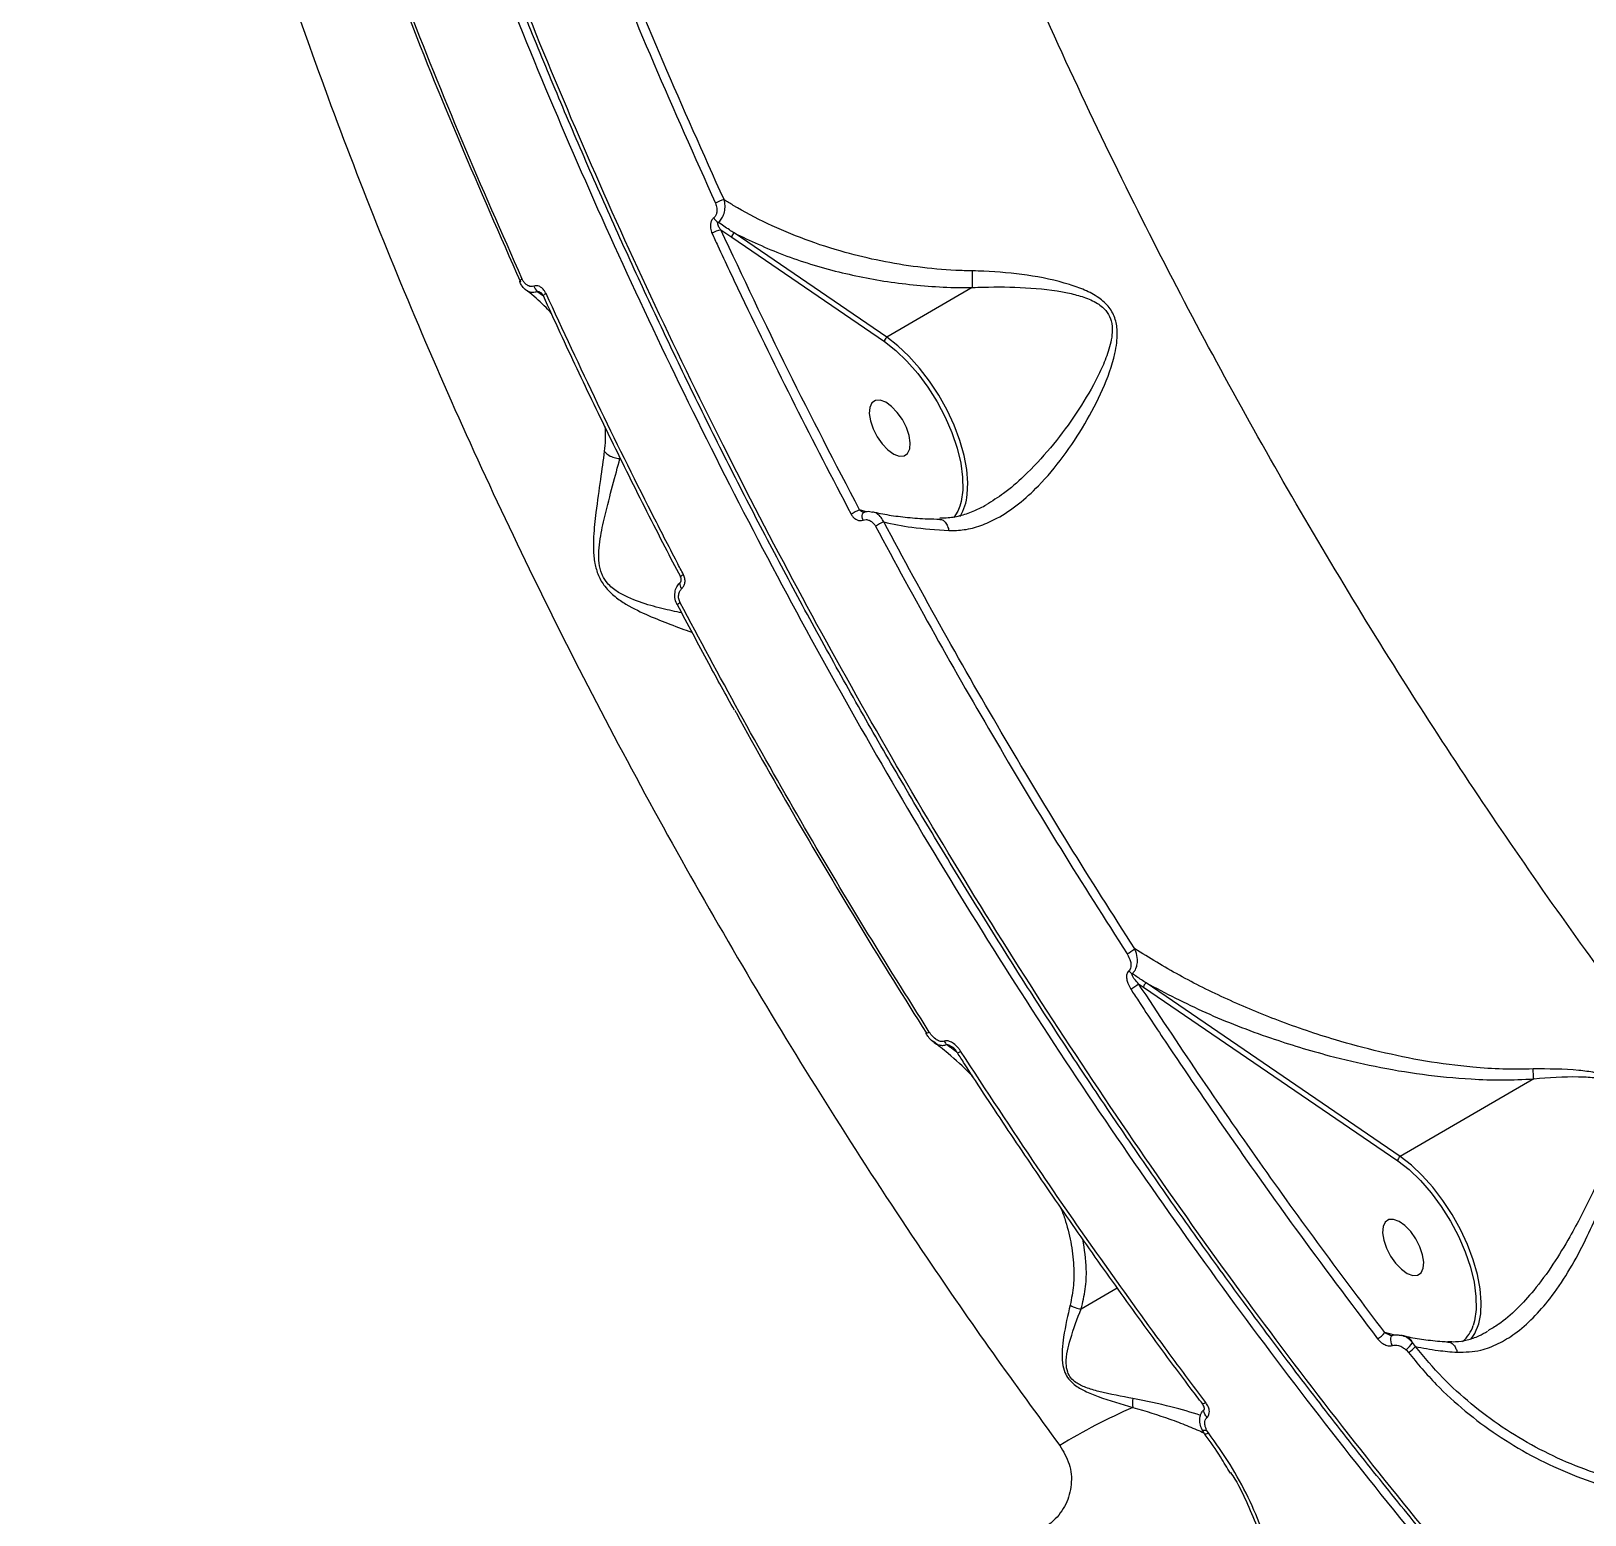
# Model space of a CAD drawing. Header units: millimetres. Extents: x -4335 to 4318, y -3792 to 3101.
# Drawn here: x 1080.8 to 1303.6, y 829.3 to 1042.1 of the extents above; entities that cross this region are included whole.
import ezdxf

# ---------------------------------------------------------------- set-up
doc = ezdxf.new("R2010")
doc.units = ezdxf.units.MM
doc.layers.add('DIKOM_ОБЪЕКТ', color=7, linetype='Continuous')
doc.layers.add('DIKOM_РАЗМЕР_ОБЪЕКТА', color=7, linetype='Continuous')
doc.styles.add('style1', font='arial.ttf', dxfattribs={"width": 0.8})
doc.dimstyles.new('1-50', dxfattribs={"dimtxt": 300, "dimasz": 200, "dimexe": 100, "dimexo": 0, "dimgap": 100, "dimtad": 1, "dimtxsty": 'style1', "dimcen": 200, "dimclrd": 7, "dimclre": 7, "dimclrt": 7, "dimadec": 1, "dimazin": 2, "dimtfac": 1, "dimtmove": 0, "dimatfit": 2, "dimfxl": 0, "dimlwd": 25, "dimlwe": 18, "dimarcsym": 0})

# ---------------------------------------------------------------- blocks, each defined once
blk = doc.blocks.new('*D3')
at = {"layer": 'Defpoints', "color": 0, "transparency": 16777216}
for p in [(-2375.87, 1532.76), (1667.44, 1532.76), (-1786.5, -1525.94)]:
    blk.add_point(p, dxfattribs=at)
at = {"layer": 'DIKOM_РАЗМЕР_ОБЪЕКТА', "color": 7, "lineweight": 18, "transparency": 16777216}
for p, q in [((1667.44, 1532.76), (-2475.87, 1532.76)), ((-1786.5, -1525.94), (-2475.87, -1525.94))]:
    blk.add_line(p, q, dxfattribs=at)
at = {"layer": 'DIKOM_РАЗМЕР_ОБЪЕКТА', "color": 7, "lineweight": 25, "transparency": 16777216}
blk.add_line((-2375.87, -1325.94), (-2375.87, 1332.76), dxfattribs=at)
at = {"layer": 'DIKOM_РАЗМЕР_ОБЪЕКТА', "color": 7, "transparency": 16777216}
for points in [[(-2409.21, 1332.76), (-2342.54, 1332.76), (-2375.87, 1532.76)], [(-2409.21, -1325.94), (-2342.54, -1325.94), (-2375.87, -1525.94)]]:
    blk.add_solid(points, dxfattribs=at)
at = {"layer": 'DIKOM_РАЗМЕР_ОБЪЕКТА', "color": 7, "transparency": 16777216, "insert": (-2629.15, -119.32), "char_height": 300, "attachment_point": 5, "rotation": 90, "style": 'style1'}
blk.add_mtext('3050', dxfattribs=at)

msp = doc.modelspace()

# ---------------------------------------------------------------- linework, layer by layer
at = {"layer": 'DIKOM_ОБЪЕКТ', "color": 7, "linetype": 'Continuous', "lineweight": 15}
for p, q in [((1179.683, 1013.642), (1181.25, 1012.564)), ((1181.25, 1012.564), (1203.154, 997.601)), ((1203.505, 998.21), (1181.601, 1013.173)), ((1215.752, 1005.339), (1203.505, 998.21)), ((1154.223, 1004.149), (1154.225, 1004.145)), ((1200.599, 973.171), (1199.591, 973.447)), ((1239.612, 905.483), (1240.338, 904.985)), ((1240.338, 904.985), (1276.789, 880.085)), ((1277.141, 880.695), (1240.69, 905.595)), ((1296.277, 891.833), (1277.141, 880.695)), ((1231.374, 858.838), (1236.561, 861.857)), ((1276.368, 855.053), (1274.927, 855.449)), ((1279.321, 853.44), (1278.905, 854.027)), ((1277.973, 852.95), (1278.315, 852.577)), ((1249.637, 841.039), (1249.372, 841.459))]:
    msp.add_line(p, q, dxfattribs=at)
at = {"layer": 'DIKOM_ОБЪЕКТ', "color": 7, "linetype": 'Continuous', "lineweight": 15, "flags": 128}
for points in [[(1150.819, 1006.194), (1150.827, 1006.181), (1150.855, 1006.166)], [(1154.618, 1004.499), (1154.481, 1004.415), (1154.368, 1004.336), (1154.285, 1004.266), (1154.235, 1004.208), (1154.219, 1004.163), (1154.223, 1004.149)], [(1203.154, 997.601), (1204.783, 996.333), (1206.392, 994.795), (1207.941, 993.025), (1209.393, 991.065), (1210.713, 988.963), (1211.869, 986.769), (1212.834, 984.537), (1213.582, 982.32), (1214.098, 980.172), (1214.368, 978.145), (1214.386, 976.288), (1214.151, 974.645), (1213.962, 973.981)], [(1215.041, 975.665), (1215.112, 977.314), (1214.958, 979.226), (1214.573, 981.273), (1213.965, 983.408), (1213.148, 985.587), (1212.139, 987.761), (1210.959, 989.884), (1209.636, 991.91), (1208.197, 993.794), (1206.673, 995.496), (1205.098, 996.979), (1203.505, 998.21)], [(1201.877, 989.158), (1201.362, 988.806), (1201.055, 988.16), (1200.98, 987.272), (1201.144, 986.213), (1201.533, 985.071), (1202.116, 983.937), (1202.846, 982.903), (1203.663, 982.053), (1204.501, 981.456), (1205.292, 981.16), (1205.973, 981.189), (1206.488, 981.541), (1206.795, 982.187), (1206.869, 983.075), (1206.705, 984.133), (1206.316, 985.276), (1205.733, 986.41), (1205.004, 987.444), (1204.187, 988.294), (1203.349, 988.891), (1202.557, 989.187), (1201.877, 989.158)], [(1213.962, 973.981), (1213.669, 973.256), (1213.13, 972.375)], [(1200.094, 971.991), (1200.024, 972.222), (1199.985, 972.449), (1199.979, 972.66), (1200.008, 972.842), (1200.068, 972.984), (1200.157, 973.078), (1200.208, 973.104)], [(1174.1, 962.17), (1173.976, 962.369), (1173.886, 962.566), (1173.837, 962.749), (1173.83, 962.908), (1173.866, 963.033), (1173.925, 963.104)], [(1173.44, 959.83), (1173.444, 959.827), (1173.444, 959.827)], [(1209.111, 898.332), (1209.11, 898.336), (1209.125, 898.362), (1209.17, 898.405)], [(1288.677, 858.149), (1288.747, 859.798), (1288.593, 861.711), (1288.208, 863.757), (1287.601, 865.892), (1286.783, 868.071), (1285.774, 870.245), (1284.595, 872.368), (1283.271, 874.394), (1281.832, 876.278), (1280.308, 877.98), (1278.733, 879.463), (1277.141, 880.695)], [(1276.789, 880.085), (1278.419, 878.817), (1280.028, 877.279), (1281.577, 875.509), (1283.029, 873.549), (1284.349, 871.447), (1285.505, 869.253), (1286.469, 867.021), (1287.218, 864.804), (1287.734, 862.656), (1288.004, 860.629), (1288.021, 858.772), (1287.786, 857.129), (1287.597, 856.465)], [(1275.512, 871.642), (1274.998, 871.29), (1274.691, 870.644), (1274.616, 869.756), (1274.78, 868.698), (1275.169, 867.555), (1275.752, 866.421), (1276.481, 865.387), (1277.298, 864.537), (1278.136, 863.94), (1278.928, 863.644), (1279.608, 863.673), (1280.123, 864.025), (1280.43, 864.671), (1280.505, 865.559), (1280.341, 866.617), (1279.952, 867.76), (1279.369, 868.894), (1278.639, 869.928), (1277.822, 870.778), (1276.984, 871.375), (1276.193, 871.671), (1275.512, 871.642)], [(1276.027, 853.597), (1275.909, 853.851), (1275.825, 854.121), (1275.779, 854.387), (1275.777, 854.625), (1275.817, 854.818), (1275.898, 854.949), (1275.977, 855)], [(1249.27, 845.393), (1249.126, 845.314), (1249, 845.256), (1248.895, 845.22), (1248.815, 845.208), (1248.764, 845.221), (1248.749, 845.236)], [(1249.444, 843.285), (1249.255, 843.498), (1249.105, 843.729), (1249.004, 843.961), (1248.961, 844.173), (1248.979, 844.35), (1249.058, 844.477), (1249.064, 844.482)], [(1249.372, 841.459), (1249.201, 841.409), (1249.05, 841.38), (1248.924, 841.374), (1248.829, 841.391), (1248.769, 841.43), (1248.759, 841.445)], [(1249.113, 840.883), (1249.107, 840.894), (1249.106, 840.897)], [(1249.637, 841.039), (1249.501, 840.965), (1249.379, 840.91), (1249.276, 840.874), (1249.194, 840.859), (1249.137, 840.866), (1249.113, 840.883)]]:
    msp.add_lwpolyline(points, dxfattribs=at)
at = {"layer": 'DIKOM_ОБЪЕКТ', "color": 7, "linetype": 'Continuous', "lineweight": 15}
for centre, radius, start, end in [((1181.2, 1013.623), 4.458, 103.632, 120.74713), ((1180.353, 1016.356), 1.961, 211.12777, 238.05226), ((1180.71, 1009.314), 4.448, 103.35326, 120.97909), ((1181.971, 1012.554), 0.721, 120.81668, 179.23007), ((1151.415, 1005.918), 0.657, 107.84869, 155.21097), ((1154.438, 1005.998), 1.629, 196.09825, 227.72573), ((1203.875, 997.591), 0.721, 120.81121, 179.23554), ((1207.688, 976.306), 7.381, 329.01788, 355.01508), ((1203.453, 964.245), 9.979, 112.76451, 120.58552), ((1207.71, 961.187), 11.52, 113.87195, 120.45239), ((1174.763, 963.106), 1.129, 112.3749, 138.90432), ((1174.396, 958.919), 1.32, 113.78354, 136.38971), ((1233.192, 918.024), 9.535, 299.95581, 307.90176), ((1239.525, 908.405), 1.697, 219.12628, 240.57437), ((1234.515, 911.672), 8.018, 299.70677, 309.47341), ((1241.059, 904.975), 0.721, 120.81668, 179.23007), ((1208.733, 899.723), 1.442, 285.21029, 306.01355), ((1213.154, 897.875), 1.549, 204.3754, 226.72508), ((1213.404, 896.677), 1.106, 281.08221, 308.33813), ((1277.51, 880.075), 0.721, 120.81668, 179.23007), ((1281.707, 858.716), 6.993, 322.85564, 355.35242), ((1282.897, 857.897), 4.914, 310.33463, 343.05978), ((1272.209, 857.557), 3.439, 299.15742, 322.20688), ((1277.407, 853.337), 1.65, 24.72008, 75.57248), ((1274.208, 857.152), 5.642, 311.85819, 326.36353), ((1276.539, 855.665), 3.562, 299.90245, 321.3404), ((1276.216, 759.972), 92.639, 113.83239, 121.14928), ((1242.606, 845.301), 3.866, 169.71419, 188.77032)]:
    msp.add_arc(centre, radius, start, end, dxfattribs=at)
for points, knots in [([(1320.364, 888.145), (1316.617, 893.02), (1309.119, 902.777), (1298.232, 917.915), (1287.64, 933.371), (1277.257, 949.357), (1267.119, 965.85), (1257.263, 982.825), (1247.854, 1000.009), (1238.618, 1017.933), (1229.642, 1036.589), (1221.005, 1055.945), (1213.007, 1075.355), (1205.686, 1094.727), (1199.075, 1113.97), (1193.21, 1133.001), (1188.111, 1151.783), (1183.769, 1170.291), (1180.186, 1188.49), (1177.375, 1206.294), (1175.352, 1223.62), (1174.131, 1240.394), (1173.728, 1256.578), (1174.125, 1272.159), (1175.313, 1287.105), (1177.285, 1301.348), (1180.032, 1314.82), (1183.623, 1327.704), (1188.103, 1339.91), (1193.494, 1351.363), (1199.702, 1361.819), (1206.732, 1371.199), (1214.49, 1379.581), (1220.287, 1384.216), (1223.184, 1386.533)], [0, 0, 0, 0, 0.0277665, 0.0555662, 0.0833659, 0.1111323, 0.1400374, 0.1689801, 0.1979227, 0.2268276, 0.2586374, 0.2905481, 0.3225101, 0.3544717, 0.3863819, 0.4181912, 0.4498954, 0.4817, 0.5135555, 0.545411, 0.5772152, 0.6089191, 0.6405474, 0.6722759, 0.7040551, 0.7358343, 0.7675625, 0.7991909, 0.8325939, 0.8660263, 0.8994294, 0.9329429, 0.9664864, 1, 1, 1, 1]), ([(1137.017, 1372.013), (1135.04, 1369.258), (1130.682, 1363.184), (1124.894, 1352.51), (1119.477, 1340.295), (1114.891, 1327.083), (1111.128, 1312.975), (1108.214, 1298.026), (1106.165, 1282.277), (1105.002, 1265.738), (1104.708, 1248.452), (1105.279, 1230.479), (1106.707, 1211.905), (1108.99, 1192.815), (1112.089, 1173.503), (1115.978, 1154.016), (1120.599, 1134.406), (1125.982, 1114.488), (1132.102, 1094.347), (1138.934, 1074.072), (1146.559, 1053.46), (1155.013, 1032.537), (1164.298, 1011.34), (1174.275, 990.194), (1184.895, 969.197), (1196.109, 948.448), (1207.889, 928.014), (1220.226, 907.936), (1233.088, 888.239), (1246.43, 868.984), (1260.19, 850.253), (1274.308, 832.152), (1287.793, 815.811), (1296.654, 805.79), (1300.609, 801.318)], [0, 0, 0, 0, 0.0263641, 0.0581175, 0.0899708, 0.1218753, 0.1537796, 0.1856332, 0.2173865, 0.2491397, 0.2809932, 0.3128977, 0.3448021, 0.3766554, 0.4084088, 0.4389919, 0.4696644, 0.5003823, 0.5311002, 0.5617727, 0.5923557, 0.6241091, 0.6559627, 0.6878671, 0.7197716, 0.7516251, 0.7833785, 0.815132, 0.8469855, 0.8788899, 0.9107944, 0.942648, 0.9744014, 1, 1, 1, 1]), ([(1304.461, 798.908), (1303.449, 800.016), (1299.994, 803.799), (1294.157, 810.447), (1286.966, 818.823), (1279.872, 827.351), (1272.884, 835.997), (1266.001, 844.767), (1259.222, 853.662), (1252.543, 862.686), (1245.962, 871.84), (1239.477, 881.128), (1233.087, 890.552), (1226.789, 900.114), (1220.582, 909.82), (1214.472, 919.659), (1208.479, 929.599), (1202.627, 939.6), (1196.934, 949.634), (1191.402, 959.697), (1186.027, 969.792), (1180.808, 979.924), (1175.741, 990.095), (1170.827, 1000.309), (1166.063, 1010.567), (1161.449, 1020.873), (1156.983, 1031.231), (1152.666, 1041.638), (1148.51, 1052.067), (1144.532, 1062.476), (1140.748, 1072.827), (1137.16, 1083.109), (1133.767, 1093.327), (1130.567, 1103.484), (1127.558, 1113.585), (1124.739, 1123.632), (1122.11, 1133.628), (1119.67, 1143.576), (1117.419, 1153.478), (1115.356, 1163.337), (1113.485, 1173.134), (1111.814, 1182.831), (1110.352, 1192.389), (1109.1, 1201.791), (1108.057, 1211.039), (1107.223, 1220.137), (1106.596, 1229.089), (1106.177, 1237.897), (1105.964, 1246.565), (1105.959, 1255.093), (1106.161, 1263.485), (1106.571, 1271.744), (1107.189, 1279.857), (1108.013, 1287.8), (1109.041, 1295.538), (1110.27, 1303.052), (1111.7, 1310.34), (1113.33, 1317.406), (1115.161, 1324.251), (1117.192, 1330.879), (1119.425, 1337.292), (1121.86, 1343.49), (1124.497, 1349.475), (1127.339, 1355.248), (1130.381, 1360.811), (1133.629, 1366.127), (1136.239, 1370.088), (1137.825, 1372.188), (1138.202, 1372.686)], [0, 0, 0, 0, 0.0064579, 0.0220536, 0.0376537, 0.0531764, 0.0686275, 0.0840244, 0.099385, 0.1147266, 0.1300668, 0.1454198, 0.1608006, 0.1762268, 0.1917158, 0.2072851, 0.2228892, 0.2384362, 0.2539061, 0.2693167, 0.2846857, 0.3000308, 0.3153693, 0.3307171, 0.3460876, 0.3614984, 0.376967, 0.3925107, 0.4081175, 0.4236983, 0.4391916, 0.4546206, 0.4700027, 0.4853558, 0.5006973, 0.5160447, 0.5314098, 0.5468098, 0.5622626, 0.5777855, 0.5933872, 0.6089872, 0.6245089, 0.6399613, 0.6553617, 0.6707279, 0.6860772, 0.7014273, 0.7167915, 0.7321854, 0.7476265, 0.763132, 0.7787193, 0.7943265, 0.809879, 0.825356, 0.8407746, 0.8561523, 0.8715059, 0.8868529, 0.9022085, 0.9175857, 0.9330015, 0.9484726, 0.964016, 0.9796082, 0.9951626, 1, 1, 1, 1]), ([(1305.013, 798.99), (1302.139, 802.189), (1294.397, 810.807), (1281.994, 825.44), (1267.924, 843), (1254.071, 861.346), (1240.491, 880.434), (1227.24, 900.218), (1214.609, 920.261), (1202.627, 940.488), (1191.308, 960.822), (1180.467, 981.594), (1170.164, 1002.751), (1160.448, 1024.225), (1151.534, 1045.544), (1143.433, 1066.639), (1136.139, 1087.447), (1129.533, 1108.306), (1123.668, 1129.144), (1118.583, 1149.888), (1114.391, 1170.081), (1111.085, 1189.665), (1108.638, 1208.6), (1107.011, 1227.194), (1106.246, 1245.365), (1106.366, 1263.04), (1107.368, 1279.829), (1109.229, 1295.695), (1111.905, 1310.622), (1115.441, 1324.856), (1119.865, 1338.307), (1125.162, 1350.939), (1131.037, 1361.877), (1135.523, 1369.125), (1138.064, 1372.345), (1138.46, 1372.848)], [0, 0, 0, 0, 0.0184092, 0.0495957, 0.0808061, 0.1119926, 0.1440849, 0.1762035, 0.2082958, 0.2394823, 0.2706928, 0.3018793, 0.3339715, 0.36609, 0.3981823, 0.4293688, 0.4605793, 0.4917658, 0.5238581, 0.5559766, 0.588069, 0.6192554, 0.6504658, 0.6816524, 0.7137447, 0.7458632, 0.7779554, 0.8091418, 0.8403524, 0.8715386, 0.903631, 0.9357495, 0.9678418, 0.9949849, 1, 1, 1, 1]), ([(807.972, 978.286), (809.251, 980.563), (813.547, 988.206), (821.068, 1001.078), (830.601, 1016.846), (840.391, 1032.421), (850.424, 1047.803), (860.699, 1062.986), (871.213, 1077.966), (881.963, 1092.74), (892.946, 1107.303), (904.158, 1121.651), (915.596, 1135.781), (927.256, 1149.688), (939.136, 1163.37), (951.232, 1176.823), (963.54, 1190.042), (976.056, 1203.025), (988.778, 1215.768), (1001.701, 1228.268), (1014.821, 1240.522), (1028.135, 1252.527), (1041.64, 1264.28), (1055.331, 1275.775), (1069.201, 1287.018), (1083.263, 1297.981), (1094.249, 1306.319), (1100.606, 1310.915), (1102.155, 1312.035)], [0, 0, 0, 0, 0.0173024, 0.0580907, 0.098858, 0.1395922, 0.1802928, 0.2209594, 0.2615917, 0.3021894, 0.3427522, 0.3832803, 0.4237733, 0.4642312, 0.5046542, 0.5450422, 0.5853956, 0.6257144, 0.6659991, 0.7062499, 0.7464675, 0.786652, 0.8268043, 0.8669249, 0.9070147, 0.9470741, 0.9871041, 1, 1, 1, 1]), ([(1092.623, 1252.943), (1092.146, 1250.41), (1090.805, 1243.299), (1089.45, 1230.804), (1088.5, 1215.595), (1088.376, 1199.726), (1089.045, 1183.255), (1090.506, 1166.209), (1092.741, 1148.653), (1095.738, 1130.669), (1099.486, 1112.339), (1103.979, 1093.707), (1109.228, 1074.799), (1115.207, 1055.649), (1121.889, 1036.33), (1129.241, 1016.93), (1137.228, 997.539), (1145.839, 978.202), (1155.07, 958.952), (1164.896, 939.818), (1175.273, 920.874), (1186.15, 902.207), (1197.476, 883.899), (1208.355, 867.35), (1218.638, 852.464), (1225.077, 843.658), (1228.297, 839.255)], [0, 0, 0, 0, 0.0239518, 0.0672219, 0.110423, 0.1534884, 0.196584, 0.2398149, 0.283115, 0.3264153, 0.3696467, 0.4127425, 0.455908, 0.4992087, 0.5425786, 0.5859488, 0.6292502, 0.6724162, 0.7156882, 0.7590955, 0.802572, 0.8460488, 0.8894569, 0.9327296, 0.9663648, 1, 1, 1, 1]), ([(1147.563, 1097.127), (1149.788, 1090.557), (1154.236, 1077.417), (1161.792, 1057.509), (1169.937, 1037.497), (1175.926, 1024.135), (1178.921, 1017.454)], [0, 0, 0, 0, 0.2485966, 0.4971929, 0.7485967, 1, 1, 1, 1]), ([(1180.149, 1017.955), (1177.194, 1024.547), (1171.284, 1037.73), (1163.177, 1057.621), (1155.598, 1077.561), (1151.108, 1090.819), (1148.864, 1097.449)], [0, 0, 0, 0, 0.2485968, 0.4971939, 0.7485971, 1, 1, 1, 1]), ([(1151.214, 1006.544), (1148.297, 1013.155), (1142.462, 1026.379), (1134.476, 1046.317), (1127.023, 1066.292), (1122.623, 1079.564), (1120.422, 1086.2)], [0, 0, 0, 0, 0.248597, 0.4971931, 0.7485968, 1, 1, 1, 1]), ([(1134.163, 1046.297), (1134.174, 1046.269), (1136.651, 1039.578), (1142.162, 1026.17), (1148.015, 1012.83), (1150.942, 1006.16)], [0, 0, 0, 0, 0.0021455, 0.5010733, 1, 1, 1, 1]), ([(1178.921, 1017.454), (1179.007, 1017.214), (1179.158, 1016.792), (1179.142, 1016.173), (1178.995, 1015.711), (1178.811, 1015.458), (1178.694, 1015.359), (1178.674, 1015.343)], [0, 0, 0, 0, 0.3277139, 0.5738908, 0.7796362, 0.9627862, 1, 1, 1, 1]), ([(1179.315, 1014.693), (1179.348, 1014.72), (1179.543, 1014.883), (1179.869, 1015.283), (1180.193, 1016.001), (1180.336, 1016.878), (1180.267, 1017.552), (1180.166, 1017.898), (1180.149, 1017.955)], [0, 0, 0, 0, 0.0394972, 0.2326434, 0.4437422, 0.6867483, 0.9479564, 1, 1, 1, 1]), ([(1215.802, 1007.731), (1214.993, 1007.752), (1212.352, 1007.821), (1207.919, 1008.234), (1202.615, 1009.106), (1197.186, 1010.407), (1191.724, 1012.176), (1186.349, 1014.445), (1182.564, 1016.449), (1180.591, 1017.68), (1180.149, 1017.955)], [0, 0, 0, 0, 0.0601196, 0.1962354, 0.3328174, 0.4690622, 0.6303286, 0.7921153, 0.9534346, 1, 1, 1, 1]), ([(1178.674, 1015.343), (1178.65, 1015.322), (1178.526, 1015.216), (1178.334, 1014.941), (1178.185, 1014.448), (1178.175, 1013.803), (1178.333, 1013.368), (1178.42, 1013.128)], [0, 0, 0, 0, 0.0440605, 0.2245452, 0.4337638, 0.6875016, 1, 1, 1, 1]), ([(1179.683, 1013.642), (1179.591, 1013.764), (1179.431, 1013.977), (1179.293, 1014.281), (1179.249, 1014.492), (1179.267, 1014.611), (1179.291, 1014.664), (1179.309, 1014.685), (1179.315, 1014.693)], [0, 0, 0, 0, 0.3693836, 0.6445267, 0.8371333, 0.9270069, 0.9711947, 1, 1, 1, 1]), ([(1181.601, 1013.173), (1181.378, 1013.319), (1180.613, 1013.821), (1179.854, 1014.331), (1179.315, 1014.693)], [0, 0, 0, 0, 0.2912756, 1, 1, 1, 1]), ([(1178.42, 1013.128), (1178.697, 1012.532), (1180.079, 1009.548), (1183.961, 1001.314), (1190.241, 988.444), (1195.662, 978.042), (1198.375, 972.836)], [0, 0, 0, 0, 0.0441419, 0.2207134, 0.610013, 1, 1, 1, 1]), ([(1199.591, 973.447), (1196.13, 980.099), (1189.198, 993.422), (1182.858, 1006.896), (1179.683, 1013.642)], [0, 0, 0, 0, 0.4992721, 1, 1, 1, 1]), ([(1181.601, 1013.173), (1183.898, 1012.079), (1187.371, 1010.424), (1192.536, 1008.687), (1197.78, 1007.224), (1203.264, 1006.165), (1208.873, 1005.551), (1212.603, 1005.341), (1214.906, 1005.339), (1215.752, 1005.339)], [0, 0, 0, 0, 0.2355389, 0.3560354, 0.4765267, 0.7016568, 0.8172945, 0.9329169, 1, 1, 1, 1]), ([(1212.397, 970.487), (1213.13, 970.501), (1214.667, 970.529), (1216.989, 971.153), (1219.62, 972.326), (1222.417, 974.217), (1225.639, 977.164), (1228.887, 981.029), (1231.946, 985.722), (1234.563, 990.646), (1236.151, 995.064), (1236.671, 998.521), (1236.373, 1000.814), (1235.448, 1002.596), (1233.858, 1003.996), (1231.886, 1005.038), (1228.495, 1006.222), (1223.667, 1007.231), (1218.958, 1007.641), (1216.339, 1007.716), (1215.802, 1007.731)], [0, 0, 0, 0, 0.0399722, 0.0838374, 0.1277322, 0.1889332, 0.2502306, 0.335039, 0.4199807, 0.5024362, 0.5846123, 0.6297425, 0.6580814, 0.6869127, 0.7179991, 0.753286, 0.7887199, 0.8822412, 0.9758687, 1, 1, 1, 1]), ([(1215.758, 1005.345), (1215.77, 1005.544), (1215.796, 1005.941), (1215.811, 1006.743), (1215.809, 1007.359), (1215.803, 1007.682), (1215.802, 1007.731)], [0, 0, 0, 0, 0.3157312, 0.6314602, 0.9437617, 1, 1, 1, 1]), ([(1151.683, 1005.06), (1151.671, 1005.066), (1151.433, 1005.208), (1151.121, 1005.599), (1150.926, 1006.025), (1150.843, 1006.205)], [0, 0, 0, 0, 0.0282142, 0.5901659, 1, 1, 1, 1]), ([(1152.873, 1005.546), (1152.75, 1005.515), (1152.504, 1005.452), (1152.114, 1005.553), (1151.737, 1005.789), (1151.424, 1006.133), (1151.278, 1006.419), (1151.214, 1006.544)], [0, 0, 0, 0, 0.1889214, 0.3774489, 0.5791889, 0.816456, 1, 1, 1, 1]), ([(1154.618, 1004.499), (1154.551, 1004.629), (1154.394, 1004.93), (1154.06, 1005.291), (1153.662, 1005.537), (1153.256, 1005.642), (1153.001, 1005.578), (1152.873, 1005.546)], [0, 0, 0, 0, 0.1825314, 0.4237814, 0.627454, 0.8134194, 1, 1, 1, 1]), ([(1215.752, 1005.339), (1215.753, 1005.339), (1215.755, 1005.341), (1215.757, 1005.343), (1215.758, 1005.345), (1215.758, 1005.345)], [0, 0, 0, 0, 0.4318081, 0.7881524, 1, 1, 1, 1]), ([(1215.758, 1005.345), (1215.76, 1005.345), (1216.287, 1005.373), (1218.834, 1005.467), (1223.441, 1005.404), (1228.175, 1004.92), (1231.526, 1004.091), (1233.426, 1003.335), (1234.876, 1002.246), (1235.475, 1001.211), (1235.806, 1000.147), (1235.907, 998.52), (1235.332, 996.205), (1234.339, 993.711), (1232.723, 990.538), (1230.331, 986.679), (1226.996, 982.25), (1223.593, 978.601), (1220.479, 975.859), (1218.596, 974.704), (1217.752, 974.186)], [0, 0, 0, 0, 0.0001036, 0.0286659, 0.1381707, 0.250067, 0.2898819, 0.3304314, 0.3637958, 0.3883603, 0.3939798, 0.4242953, 0.4749128, 0.5226929, 0.5705315, 0.6685111, 0.7684724, 0.870609, 0.9419703, 1, 1, 1, 1]), ([(1155.378, 1001.663), (1155.132, 1001.931), (1154.203, 1002.941), (1152.958, 1004.075), (1151.876, 1004.898), (1151.672, 1005.053)], [0, 0, 0, 0, 0.2257383, 0.8534141, 1, 1, 1, 1]), ([(1151.678, 1005.063), (1151.837, 1004.954), (1152.16, 1004.734), (1152.747, 1004.63), (1153.142, 1004.738), (1153.342, 1004.793)], [0, 0, 0, 0, 0.3254853, 0.6583966, 1, 1, 1, 1]), ([(1153.342, 1004.793), (1153.373, 1004.797), (1153.427, 1004.805), (1153.551, 1004.782), (1153.705, 1004.719), (1153.818, 1004.639), (1153.874, 1004.6)], [0, 0, 0, 0, 0.1678083, 0.2910158, 0.6500173, 1, 1, 1, 1]), ([(1153.342, 1004.793), (1153.444, 1004.719), (1153.749, 1004.499), (1154.051, 1004.279), (1154.252, 1004.133)], [0, 0, 0, 0, 0.3343726, 1, 1, 1, 1]), ([(1154.211, 1004.144), (1154.188, 1004.201), (1154.124, 1004.36), (1153.987, 1004.519), (1153.901, 1004.58), (1153.874, 1004.599)], [0, 0, 0, 0, 0.280635, 0.7784346, 1, 1, 1, 1]), ([(1173.931, 963.855), (1173.19, 965.265), (1170.665, 970.069), (1166.515, 978.313), (1161.497, 988.564), (1157.406, 997.179), (1155.047, 1002.38), (1154.243, 1004.153)], [0, 0, 0, 0, 0.1058921, 0.3608621, 0.6152355, 0.8688168, 1, 1, 1, 1]), ([(1174.333, 964.15), (1174.026, 964.739), (1172.492, 967.685), (1168.309, 975.846), (1161.938, 988.694), (1157.059, 999.228), (1154.618, 1004.499)], [0, 0, 0, 0, 0.0441412, 0.2207144, 0.6100131, 1, 1, 1, 1]), ([(1163.056, 985.429), (1163.094, 984.773), (1163.162, 983.59), (1163.034, 982.405), (1162.977, 981.877)], [0, 0, 0, 0, 0.5545779, 1, 1, 1, 1]), ([(1162.977, 981.877), (1162.803, 980.556), (1162.451, 977.883), (1161.819, 973.674), (1161.443, 970.224), (1161.388, 967.751), (1161.55, 965.861), (1162.069, 964.011), (1163.086, 962.305), (1164.507, 960.96), (1166.662, 959.527), (1169.399, 958.23), (1172.528, 956.986), (1174.652, 956.205), (1175.517, 955.916), (1175.573, 955.898)], [0, 0, 0, 0, 0.1351725, 0.2734343, 0.365697, 0.412494, 0.4604017, 0.5028018, 0.5456276, 0.599014, 0.650295, 0.7583082, 0.8687996, 0.9914497, 1, 1, 1, 1]), ([(1174.09, 958.685), (1173.636, 958.777), (1172.292, 959.049), (1169.672, 959.672), (1166.976, 960.58), (1164.837, 961.67), (1163.534, 962.7), (1162.867, 963.714), (1162.445, 964.682), (1162.167, 965.907), (1162.163, 967.611), (1162.452, 969.882), (1163.153, 973.082), (1164.191, 976.996), (1164.887, 979.606), (1165.209, 980.813), (1165.209, 980.814)], [0, 0, 0, 0, 0.0612696, 0.181797, 0.3019816, 0.3563408, 0.4106848, 0.4462712, 0.4528162, 0.4949433, 0.5445565, 0.5945071, 0.6953709, 0.8476133, 0.9998494, 1, 1, 1, 1]), ([(1162.977, 981.877), (1163.003, 981.843), (1163.176, 981.619), (1163.609, 981.254), (1164.367, 980.901), (1164.928, 980.843), (1165.209, 980.814)], [0, 0, 0, 0, 0.0562362, 0.368537, 0.6842681, 1, 1, 1, 1]), ([(1165.209, 980.814), (1165.21, 980.814), (1165.213, 980.814), (1165.217, 980.816), (1165.219, 980.817), (1165.22, 980.817)], [0, 0, 0, 0, 0.2997837, 0.7081609, 1, 1, 1, 1]), ([(1086.171, 684.716), (1080.551, 687.51), (1069.302, 693.102), (1052.671, 701.854), (1036.267, 710.845), (1019.932, 720.201), (1003.711, 729.913), (987.654, 739.965), (972.025, 750.199), (956.362, 760.931), (940.761, 772.164), (925.321, 783.885), (910.57, 795.703), (896.577, 807.563), (883.41, 819.407), (871.13, 831.185), (859.774, 842.875), (849.338, 854.459), (839.834, 865.915), (831.305, 877.187), (823.794, 888.223), (817.338, 898.977), (811.966, 909.425), (807.663, 919.556), (804.43, 929.349), (802.278, 938.759), (801.222, 947.74), (801.268, 956.423), (802.544, 964.729), (804.736, 972.102), (807.052, 976.373), (808.063, 978.235)], [0, 0, 0, 0, 0.0311324, 0.0623021, 0.0934717, 0.1246042, 0.1570132, 0.1894644, 0.2219155, 0.2543245, 0.2899903, 0.3257693, 0.3616057, 0.3974419, 0.4332203, 0.4688858, 0.5044331, 0.5400931, 0.5758105, 0.6115275, 0.6471871, 0.6827342, 0.7181967, 0.7537713, 0.789403, 0.8250346, 0.8606091, 0.8960713, 0.9335236, 0.971009, 1, 1, 1, 1]), ([(1211.096, 972.308), (1211.492, 972.307), (1212.521, 972.303), (1214.199, 972.652), (1216.034, 973.251), (1217.213, 973.884), (1217.76, 974.177)], [0, 0, 0, 0, 0.178273, 0.4624348, 0.750674, 1, 1, 1, 1]), ([(1198.375, 972.836), (1198.408, 972.777), (1198.531, 972.561), (1198.813, 972.252), (1199.231, 972), (1199.677, 971.891), (1199.955, 971.958), (1200.094, 971.991)], [0, 0, 0, 0, 0.091896, 0.3355541, 0.5630785, 0.7814489, 1, 1, 1, 1]), ([(1200.109, 973.116), (1200.089, 973.12), (1199.996, 973.139), (1199.837, 973.231), (1199.688, 973.344), (1199.612, 973.425), (1199.591, 973.447)], [0, 0, 0, 0, 0.0980983, 0.4467784, 0.8464714, 1, 1, 1, 1]), ([(1200.094, 971.991), (1200.236, 972.025), (1200.521, 972.092), (1200.98, 971.981), (1201.413, 971.722), (1201.707, 971.402), (1201.836, 971.179), (1201.871, 971.118)], [0, 0, 0, 0, 0.2168982, 0.4334637, 0.6619636, 0.9080825, 1, 1, 1, 1]), ([(1200.109, 973.114), (1200.126, 973.109), (1200.183, 973.091), (1200.199, 973.1), (1200.208, 973.104), (1200.209, 973.105)], [0, 0, 0, 0, 0.2798497, 0.8990832, 1, 1, 1, 1]), ([(1200.213, 973.095), (1200.239, 973.108), (1200.499, 973.237), (1200.939, 973.281), (1201.312, 973.177), (1201.433, 973.144)], [0, 0, 0, 0, 0.0706163, 0.7003626, 1, 1, 1, 1]), ([(1203.048, 971.722), (1203.001, 971.82), (1202.832, 972.183), (1202.413, 972.689), (1201.881, 973.072), (1201.537, 973.128), (1201.427, 973.146)], [0, 0, 0, 0, 0.1359424, 0.5001421, 0.8416459, 1, 1, 1, 1]), ([(1201.433, 973.174), (1202.213, 973.012), (1203.792, 972.686), (1206.462, 972.361), (1208.898, 972.167), (1210.509, 972.145), (1211.092, 972.137)], [0, 0, 0, 0, 0.275109, 0.5567571, 0.8395118, 1, 1, 1, 1]), ([(1203.048, 971.722), (1204.36, 971.441), (1207.209, 970.831), (1210.579, 970.608), (1212.397, 970.487)], [0, 0, 0, 0, 0.4604889, 1, 1, 1, 1]), ([(1239.049, 910.5), (1235.885, 915.469), (1229.558, 925.406), (1220.42, 940.631), (1211.53, 956.056), (1205.875, 966.5), (1203.048, 971.722)], [0, 0, 0, 0, 0.2491003, 0.4982008, 0.7491008, 1, 1, 1, 1]), ([(1211.096, 972.087), (1211.174, 972.091), (1211.414, 972.104), (1211.792, 971.821), (1212.153, 971.305), (1212.329, 970.806), (1212.388, 970.529), (1212.397, 970.487)], [0, 0, 0, 0, 0.1348701, 0.4174665, 0.7000666, 0.954374, 1, 1, 1, 1]), ([(1201.871, 971.118), (1204.684, 965.922), (1210.31, 955.53), (1219.195, 940.106), (1228.372, 924.809), (1234.759, 914.778), (1237.953, 909.763)], [0, 0, 0, 0, 0.2491002, 0.4981999, 0.7491004, 1, 1, 1, 1]), ([(1173.45, 959.835), (1173.424, 959.878), (1173.237, 960.188), (1173.072, 960.876), (1173.105, 961.786), (1173.402, 962.577), (1173.762, 962.927), (1173.928, 963.089)], [0, 0, 0, 0, 0.0426291, 0.3016767, 0.5700365, 0.8016533, 1, 1, 1, 1]), ([(1173.922, 963.106), (1173.934, 963.116), (1173.955, 963.132), (1174.002, 963.24), (1174.026, 963.38), (1174.015, 963.567), (1173.972, 963.736), (1173.921, 963.822), (1173.907, 963.845)], [0, 0, 0, 0, 0.2211521, 0.3673641, 0.5202047, 0.7104751, 0.920569, 1, 1, 1, 1]), ([(1174.1, 962.17), (1174.207, 962.285), (1174.428, 962.522), (1174.571, 963.041), (1174.558, 963.614), (1174.408, 963.972), (1174.333, 964.15)], [0, 0, 0, 0, 0.2338585, 0.4825057, 0.7413381, 1, 1, 1, 1]), ([(1173.864, 960.128), (1173.786, 960.311), (1173.631, 960.679), (1173.617, 961.271), (1173.763, 961.808), (1173.991, 962.053), (1174.1, 962.17)], [0, 0, 0, 0, 0.2583427, 0.5167349, 0.7678162, 1, 1, 1, 1]), ([(1181.635, 944.724), (1180.404, 946.948), (1177.629, 951.965), (1174.96, 957.025), (1173.474, 959.842)], [0, 0, 0, 0, 0.4434283, 1, 1, 1, 1]), ([(1209.581, 898.557), (1206.438, 903.558), (1200.153, 913.561), (1191.085, 928.877), (1182.268, 944.386), (1176.665, 954.88), (1173.864, 960.128)], [0, 0, 0, 0, 0.2491001, 0.4981997, 0.7490997, 1, 1, 1, 1]), ([(1181.689, 944.731), (1181.77, 944.581), (1184.647, 939.243), (1190.653, 928.818), (1199.692, 913.484), (1206.011, 903.432), (1209.17, 898.405)], [0, 0, 0, 0, 0.0094809, 0.3380713, 0.669036, 1, 1, 1, 1]), ([(1113.117, 597.45), (1108.956, 599.267), (1097.746, 604.161), (1079.535, 612.54), (1058.582, 622.669), (1037.63, 633.329), (1016.754, 644.495), (996.03, 656.143), (975.913, 668.016), (956.459, 680.068), (937.707, 692.25), (919.351, 704.76), (901.474, 717.569), (884.15, 730.637), (867.762, 743.678), (852.343, 756.647), (837.906, 769.503), (824.215, 782.455), (811.351, 795.461), (799.382, 808.477), (788.569, 821.215), (778.923, 833.64), (770.429, 845.72), (762.946, 857.653), (756.548, 869.391), (751.281, 880.886), (747.266, 891.885), (744.47, 902.368), (742.916, 912.294), (742.41, 920.644), (742.934, 925.454), (743.136, 927.303)], [0, 0, 0, 0, 0.0206607, 0.0556615, 0.0906894, 0.1256901, 0.1617076, 0.1977544, 0.2337718, 0.2687727, 0.3038004, 0.3388012, 0.3748187, 0.4108654, 0.4468828, 0.4818836, 0.5169114, 0.5519122, 0.5879296, 0.6239764, 0.6599938, 0.6949946, 0.7300223, 0.7650231, 0.8010405, 0.8370873, 0.8731048, 0.9081055, 0.9431332, 0.978134, 1, 1, 1, 1]), ([(742.386, 926.169), (742.172, 924.271), (741.619, 919.366), (742.079, 910.882), (743.614, 900.829), (746.398, 890.32), (750.39, 879.391), (755.575, 868.06), (761.922, 856.37), (769.401, 844.374), (777.978, 832.128), (787.519, 819.82), (797.979, 807.479), (809.279, 795.132), (821.512, 782.661), (834.621, 770.12), (848.552, 757.565), (863.458, 744.87), (879.37, 732.056), (896.279, 719.148), (913.927, 706.344), (932.232, 693.703), (951.109, 681.286), (970.503, 669.131), (990.394, 657.267), (1010.737, 645.705), (1031.466, 634.481), (1052.484, 623.643), (1073.693, 613.252), (1093.65, 603.948), (1106.535, 598.303), (1112.286, 595.784)], [0, 0, 0, 0, 0.0224392, 0.0579564, 0.0934168, 0.1287658, 0.1641148, 0.1995752, 0.2350924, 0.2706095, 0.30607, 0.341419, 0.3754651, 0.4096109, 0.4438072, 0.4780035, 0.5121493, 0.5461954, 0.5815445, 0.617005, 0.6525223, 0.6880394, 0.7235, 0.758849, 0.7941982, 0.8296586, 0.8651759, 0.9006932, 0.9361536, 0.9715027, 1, 1, 1, 1]), ([(1237.953, 909.763), (1238.148, 909.406), (1238.437, 908.878), (1238.541, 908.152), (1238.483, 907.721), (1238.347, 907.462), (1238.24, 907.364), (1238.208, 907.334)], [0, 0, 0, 0, 0.4385524, 0.6486838, 0.8192174, 0.945178, 1, 1, 1, 1]), ([(1238.691, 906.927), (1238.747, 906.975), (1238.927, 907.132), (1239.196, 907.52), (1239.416, 908.16), (1239.473, 909.07), (1239.31, 909.885), (1239.102, 910.376), (1239.049, 910.5)], [0, 0, 0, 0, 0.06354, 0.2059307, 0.3867556, 0.5938491, 0.8977456, 1, 1, 1, 1]), ([(1296.194, 893.251), (1294.745, 893.229), (1291.846, 893.184), (1286.671, 893.535), (1280.733, 894.313), (1274.157, 895.668), (1267.075, 897.581), (1259.741, 900.074), (1252.283, 903.202), (1245.359, 906.628), (1241.151, 909.21), (1239.049, 910.5)], [0, 0, 0, 0, 0.0661311, 0.1323029, 0.2383358, 0.3447307, 0.4509768, 0.5939557, 0.7292233, 0.8647219, 1, 1, 1, 1]), ([(1238.208, 907.334), (1238.173, 907.301), (1238.059, 907.196), (1237.917, 906.915), (1237.855, 906.44), (1237.969, 905.653), (1238.282, 905.082), (1238.488, 904.708)], [0, 0, 0, 0, 0.0555232, 0.1783877, 0.3495253, 0.5728884, 1, 1, 1, 1]), ([(1239.612, 905.483), (1239.4, 905.703), (1239.087, 906.03), (1238.791, 906.466), (1238.679, 906.709), (1238.652, 906.859), (1238.683, 906.913), (1238.691, 906.927)], [0, 0, 0, 0, 0.4938915, 0.7307992, 0.885463, 0.9700609, 1, 1, 1, 1]), ([(1240.69, 905.595), (1240.468, 905.741), (1239.8, 906.183), (1239.135, 906.629), (1238.691, 906.927)], [0, 0, 0, 0, 0.3320125, 1, 1, 1, 1]), ([(1274.927, 855.449), (1271.889, 859.474), (1265.814, 867.524), (1256.903, 879.935), (1248.136, 892.564), (1242.453, 901.177), (1239.612, 905.483)], [0, 0, 0, 0, 0.2493143, 0.4986279, 0.7493138, 1, 1, 1, 1]), ([(1240.69, 905.595), (1243.493, 904.135), (1249.099, 901.217), (1257.981, 897.784), (1266.173, 895.283), (1273.487, 893.571), (1280.283, 892.411), (1286.422, 891.815), (1291.776, 891.627), (1294.777, 891.765), (1296.277, 891.833)], [0, 0, 0, 0, 0.1801429, 0.3602674, 0.5134826, 0.6278147, 0.7423226, 0.8564282, 0.9282341, 1, 1, 1, 1]), ([(1238.488, 904.708), (1238.851, 904.152), (1240.666, 901.374), (1245.431, 894.183), (1252.897, 883.256), (1262.837, 869.24), (1269.931, 859.809), (1273.885, 854.553)], [0, 0, 0, 0, 0.0321571, 0.1607923, 0.4182839, 0.6757747, 1, 1, 1, 1]), ([(1210.191, 897.137), (1210.162, 897.155), (1209.874, 897.341), (1209.5, 897.752), (1209.237, 898.181), (1209.135, 898.347)], [0, 0, 0, 0, 0.0650697, 0.6375992, 1, 1, 1, 1]), ([(1211.743, 897.235), (1211.63, 897.208), (1211.404, 897.155), (1210.969, 897.258), (1210.408, 897.572), (1209.924, 898.053), (1209.663, 898.436), (1209.581, 898.557)], [0, 0, 0, 0, 0.1388589, 0.2767794, 0.4966065, 0.8418754, 1, 1, 1, 1]), ([(1210.185, 897.164), (1210.224, 897.122), (1210.453, 896.873), (1210.945, 896.697), (1211.564, 896.594), (1211.912, 896.695), (1212.092, 896.747)], [0, 0, 0, 0, 0.0781661, 0.463029, 0.7232842, 1, 1, 1, 1]), ([(1215.89, 892.112), (1215.744, 892.266), (1214.636, 893.43), (1212.755, 895.132), (1210.896, 896.617), (1210.197, 897.176)], [0, 0, 0, 0, 0.0865894, 0.6561325, 1, 1, 1, 1]), ([(1214.09, 895.81), (1213.999, 895.941), (1213.711, 896.357), (1213.175, 896.876), (1212.563, 897.21), (1212.097, 897.319), (1211.861, 897.263), (1211.743, 897.235)], [0, 0, 0, 0, 0.1605476, 0.5081423, 0.7318531, 0.8653716, 1, 1, 1, 1]), ([(1212.092, 896.747), (1212.118, 896.749), (1212.173, 896.754), (1212.305, 896.723), (1212.541, 896.619), (1212.743, 896.501), (1212.861, 896.406), (1212.866, 896.403)], [0, 0, 0, 0, 0.0893524, 0.1915511, 0.4493764, 0.9781594, 1, 1, 1, 1]), ([(1212.092, 896.747), (1212.231, 896.647), (1212.709, 896.304), (1213.184, 895.961), (1213.522, 895.718)], [0, 0, 0, 0, 0.2911831, 1, 1, 1, 1]), ([(1213.6, 895.582), (1213.564, 895.648), (1213.407, 895.935), (1213.136, 896.222), (1212.895, 896.377), (1212.862, 896.398)], [0, 0, 0, 0, 0.2041141, 0.8930791, 1, 1, 1, 1]), ([(1248.762, 845.246), (1248.23, 845.944), (1245.418, 849.633), (1240.422, 856.444), (1233.793, 865.667), (1227.29, 874.999), (1220.911, 884.443), (1216.359, 891.313), (1213.967, 895.066), (1213.628, 895.599)], [0, 0, 0, 0, 0.0434377, 0.2294731, 0.4150656, 0.6000023, 0.7845097, 0.9694256, 1, 1, 1, 1]), ([(1249.27, 845.393), (1248.877, 845.913), (1246.915, 848.518), (1241.844, 855.343), (1234.158, 866.008), (1224.331, 880.16), (1217.755, 890.209), (1214.09, 895.81)], [0, 0, 0, 0, 0.0321569, 0.160792, 0.4182836, 0.6757753, 1, 1, 1, 1]), ([(1308.567, 880.603), (1309.107, 882.345), (1309.853, 884.755), (1310.188, 887.752), (1310.03, 889.356), (1309.475, 890.543), (1308.578, 891.456), (1307.07, 892.23), (1305.059, 892.768), (1301.357, 893.27), (1298.386, 893.259), (1296.194, 893.251)], [0, 0, 0, 0, 0.2311147, 0.3196671, 0.3914021, 0.4366909, 0.4822187, 0.5456614, 0.6397126, 0.7342287, 1, 1, 1, 1]), ([(1296.284, 891.841), (1296.271, 892.039), (1296.248, 892.404), (1296.214, 892.935), (1296.197, 893.208), (1296.194, 893.251)], [0, 0, 0, 0, 0.4994677, 0.9205522, 1, 1, 1, 1]), ([(1296.277, 891.833), (1296.279, 891.834), (1296.281, 891.836), (1296.284, 891.838), (1296.284, 891.84), (1296.284, 891.841)], [0, 0, 0, 0, 0.3885216, 0.7908422, 1, 1, 1, 1]), ([(1296.284, 891.841), (1296.287, 891.841), (1298.425, 892.065), (1301.323, 892.227), (1304.935, 892.07), (1306.863, 891.734), (1308.312, 891.142), (1309.14, 890.353), (1309.58, 889.273), (1309.567, 887.803), (1308.942, 885.008), (1307.997, 882.769), (1307.308, 881.138)], [0, 0, 0, 0, 0.0003159, 0.2742194, 0.3691428, 0.4635449, 0.5235463, 0.5648674, 0.6061832, 0.6747259, 0.7630179, 1, 1, 1, 1]), ([(1285.305, 852.61), (1286.445, 852.642), (1288.446, 852.698), (1291.214, 853.788), (1293.741, 855.312), (1296.229, 857.484), (1298.795, 860.436), (1301.236, 864.046), (1303.469, 868.132), (1305.398, 872.313), (1307.09, 876.478), (1308.075, 879.229), (1308.567, 880.603)], [0, 0, 0, 0, 0.1044881, 0.1833859, 0.2623382, 0.3558358, 0.4494198, 0.5631916, 0.6770795, 0.7845063, 0.8924056, 1, 1, 1, 1]), ([(1307.308, 881.138), (1306.432, 879.176), (1304.659, 875.202), (1301.884, 869.794), (1299.077, 865.171), (1296.533, 861.676), (1293.889, 858.791), (1291.679, 856.835), (1290.223, 855.992), (1289.728, 855.705)], [0, 0, 0, 0, 0.2052049, 0.4156969, 0.5588364, 0.7052004, 0.8206449, 0.9389472, 1, 1, 1, 1]), ([(1228.401, 873.452), (1228.612, 872.905), (1229.247, 871.256), (1229.933, 868.445), (1230.352, 865.24), (1230.353, 862.209), (1229.985, 860.335), (1229.8, 859.394)], [0, 0, 0, 0, 0.1198873, 0.3614076, 0.6028264, 0.8005204, 1, 1, 1, 1]), ([(1231.374, 858.838), (1231.6, 859.784), (1232.053, 861.675), (1232.206, 865.028), (1231.844, 867.397), (1231.625, 868.826)], [0, 0, 0, 0, 0.2839177, 0.5679934, 1, 1, 1, 1]), ([(1229.8, 859.394), (1229.452, 857.918), (1228.983, 855.922), (1228.625, 853.017), (1228.602, 851.305), (1228.931, 849.829), (1229.551, 848.752), (1230.527, 847.806), (1231.998, 846.965), (1234.876, 845.835), (1237.144, 845.183), (1238.784, 844.712)], [0, 0, 0, 0, 0.2657847, 0.3593779, 0.4543081, 0.5177532, 0.5632853, 0.6085761, 0.6803156, 0.768874, 1, 1, 1, 1]), ([(1238.801, 845.992), (1237.188, 846.281), (1234.973, 846.677), (1232.167, 847.476), (1230.76, 848.122), (1229.848, 848.93), (1229.33, 849.903), (1229.177, 851.254), (1229.374, 852.834), (1230.115, 855.54), (1230.825, 857.484), (1231.361, 858.833), (1231.362, 858.835)], [0, 0, 0, 0, 0.2369818, 0.3252739, 0.3938179, 0.4351351, 0.4764548, 0.536458, 0.6308585, 0.7257824, 0.9996851, 1, 1, 1, 1]), ([(1229.8, 859.394), (1229.836, 859.37), (1230.06, 859.219), (1230.569, 858.964), (1231.082, 858.88), (1231.362, 858.835)], [0, 0, 0, 0, 0.0794475, 0.4971744, 1, 1, 1, 1]), ([(1231.362, 858.835), (1231.363, 858.835), (1231.366, 858.835), (1231.37, 858.836), (1231.373, 858.837), (1231.374, 858.838)], [0, 0, 0, 0, 0.2413236, 0.564909, 1, 1, 1, 1]), ([(1273.885, 854.553), (1273.928, 854.499), (1274.136, 854.238), (1274.562, 853.871), (1275.133, 853.601), (1275.629, 853.508), (1275.894, 853.567), (1276.027, 853.597)], [0, 0, 0, 0, 0.0843437, 0.4026529, 0.6518325, 0.8254756, 1, 1, 1, 1]), ([(1275.775, 855.021), (1275.771, 855.022), (1275.645, 855.047), (1275.387, 855.169), (1275.115, 855.316), (1274.96, 855.426), (1274.927, 855.449)], [0, 0, 0, 0, 0.0109334, 0.3633945, 0.8641996, 1, 1, 1, 1]), ([(1275.775, 855.023), (1275.801, 855.015), (1275.854, 855), (1275.926, 854.994), (1275.967, 854.997), (1275.982, 855.001), (1275.978, 855), (1275.977, 855)], [0, 0, 0, 0, 0.2435092, 0.4859602, 0.750293, 0.9597691, 1, 1, 1, 1]), ([(1275.976, 854.998), (1275.98, 855), (1276.183, 855.106), (1276.648, 855.15), (1277.084, 855.076), (1277.294, 855.04)], [0, 0, 0, 0, 0.0083203, 0.5226126, 1, 1, 1, 1]), ([(1276.027, 853.597), (1276.164, 853.628), (1276.439, 853.689), (1276.961, 853.591), (1277.495, 853.35), (1277.821, 853.077), (1277.973, 852.95)], [0, 0, 0, 0, 0.2096677, 0.4181492, 0.7298526, 1, 1, 1, 1]), ([(1278.905, 854.027), (1278.709, 854.222), (1278.279, 854.651), (1277.691, 854.984), (1277.341, 855.029), (1277.294, 855.035)], [0, 0, 0, 0, 0.419597, 0.9216782, 1, 1, 1, 1]), ([(1277.523, 854.971), (1277.539, 854.967), (1277.62, 854.946), (1277.708, 854.929), (1277.78, 854.916)], [0, 0, 0, 0, 0.1939623, 1, 1, 1, 1]), ([(1277.821, 854.94), (1277.911, 854.92), (1278.745, 854.727), (1280.498, 854.449), (1282.483, 854.2), (1283.72, 854.14), (1284.002, 854.126)], [0, 0, 0, 0, 0.0498734, 0.4624771, 0.8772939, 1, 1, 1, 1]), ([(1283.974, 854.077), (1284.053, 854.08), (1284.31, 854.091), (1284.71, 853.808), (1285.069, 853.323), (1285.239, 852.877), (1285.295, 852.651), (1285.305, 852.61)], [0, 0, 0, 0, 0.1343707, 0.434054, 0.7337512, 0.9524718, 1, 1, 1, 1]), ([(1283.976, 854.169), (1284.345, 854.147), (1285.272, 854.092), (1286.764, 854.364), (1288.287, 854.862), (1289.245, 855.404), (1289.65, 855.633)], [0, 0, 0, 0, 0.1946409, 0.4890017, 0.7838085, 1, 1, 1, 1]), ([(1278.315, 852.577), (1279.607, 851.024), (1282.092, 848.037), (1286.415, 844.116), (1290.977, 840.695), (1295.89, 837.731), (1301.085, 835.268), (1306.487, 833.317), (1312.016, 831.892), (1317.598, 831.035), (1323.168, 830.677), (1326.792, 830.891), (1328.601, 830.998)], [0, 0, 0, 0, 0.1070822, 0.2059725, 0.3051836, 0.4040773, 0.5033364, 0.602917, 0.7021784, 0.8013466, 0.900832, 1, 1, 1, 1]), ([(1279.321, 853.44), (1280.375, 853.235), (1282.249, 852.872), (1284.375, 852.69), (1285.305, 852.61)], [0, 0, 0, 0, 0.5623874, 1, 1, 1, 1]), ([(1328.577, 832.362), (1326.804, 832.255), (1323.253, 832.042), (1317.793, 832.387), (1312.324, 833.222), (1306.906, 834.611), (1301.614, 836.516), (1296.526, 838.922), (1291.715, 841.819), (1287.248, 845.164), (1283.016, 848.999), (1280.585, 851.921), (1279.321, 853.44)], [0, 0, 0, 0, 0.0992785, 0.1988745, 0.2981531, 0.3974216, 0.4970081, 0.5962727, 0.695088, 0.7942209, 0.8930333, 1, 1, 1, 1]), ([(1238.784, 844.712), (1240.61, 844.169), (1243.377, 843.347), (1246.546, 842.114), (1248.214, 841.425), (1248.921, 841.08), (1249.009, 841.037)], [0, 0, 0, 0, 0.4750618, 0.7202197, 0.9653285, 1, 1, 1, 1]), ([(1248.509, 843.566), (1247.142, 843.988), (1244.251, 844.88), (1240.682, 845.608), (1238.801, 845.992)], [0, 0, 0, 0, 0.4728357, 1, 1, 1, 1]), ([(1249.039, 844.453), (1249.038, 844.451), (1249.029, 844.441), (1249.047, 844.483), (1249.045, 844.587), (1249.004, 844.782), (1248.91, 845.013), (1248.791, 845.164), (1248.742, 845.226)], [0, 0, 0, 0, 0.0307523, 0.1672184, 0.3062295, 0.5129421, 0.8005969, 1, 1, 1, 1]), ([(1249.444, 843.285), (1249.474, 843.315), (1249.592, 843.428), (1249.739, 843.71), (1249.792, 844.188), (1249.659, 844.79), (1249.404, 845.185), (1249.27, 845.393)], [0, 0, 0, 0, 0.0579663, 0.2244899, 0.4300633, 0.7004831, 1, 1, 1, 1]), ([(1248.77, 841.452), (1248.723, 841.537), (1248.528, 841.893), (1248.368, 842.553), (1248.392, 843.364), (1248.629, 844.04), (1248.945, 844.338), (1249.079, 844.464)], [0, 0, 0, 0, 0.0877421, 0.3647699, 0.6082191, 0.8336672, 1, 1, 1, 1]), ([(1249.372, 841.459), (1249.278, 841.68), (1249.106, 842.084), (1249.096, 842.647), (1249.221, 843.048), (1249.38, 843.217), (1249.444, 843.285)], [0, 0, 0, 0, 0.3467079, 0.6312377, 0.8513249, 1, 1, 1, 1]), ([(1249.216, 840.753), (1249.118, 840.872), (1248.941, 841.09), (1248.838, 841.344), (1248.792, 841.459)], [0, 0, 0, 0, 0.547464, 1, 1, 1, 1]), ([(1252.778, 835.258), (1252.317, 836.04), (1251.209, 837.919), (1249.945, 839.789), (1249.101, 840.84), (1249.076, 840.872)], [0, 0, 0, 0, 0.4087179, 0.9818242, 1, 1, 1, 1]), ([(1254.891, 793.078), (1255.799, 794.733), (1257.474, 797.784), (1259.033, 802.611), (1259.944, 807.321), (1260.236, 812.166), (1259.907, 817.091), (1258.985, 822.039), (1257.488, 826.97), (1255.406, 831.819), (1252.832, 836.555), (1250.701, 839.546), (1249.637, 841.039)], [0, 0, 0, 0, 0.1166806, 0.2150838, 0.3137968, 0.4122007, 0.5100606, 0.6082264, 0.7060846, 0.8039536, 0.9021323, 1, 1, 1, 1]), ([(1228.297, 839.255), (1228.818, 838.377), (1229.878, 836.591), (1230.106, 833.576), (1229.302, 830.745), (1227.918, 828.852), (1226.87, 828.002), (1226.606, 827.787)], [0, 0, 0, 0, 0.2187108, 0.4447838, 0.6794111, 0.9191994, 1, 1, 1, 1]), ([(1252.794, 835.377), (1253.011, 835.051), (1253.982, 833.595), (1255.246, 830.846), (1257.243, 826.105), (1258.56, 821.248), (1259.246, 816.415), (1259.483, 811.601), (1259.051, 806.865), (1257.936, 802.317), (1256.56, 798.329), (1255.092, 795.667), (1254.198, 794.045)], [0, 0, 0, 0, 0.0245006, 0.1094523, 0.1944032, 0.3594913, 0.4444743, 0.5294595, 0.6956373, 0.7811805, 0.8667249, 1, 1, 1, 1])]:
    msp.add_open_spline(points, degree=3, knots=knots, dxfattribs=at)

# ---------------------------------------------------------------- dimensions: what is measured, and where the dimension line sits
at = {"layer": 'DIKOM_РАЗМЕР_ОБЪЕКТА'}
dim = msp.add_linear_dim(base=(-2375.873, 1532.764), p1=(-1786.496, -1525.942), p2=(1667.44, 1532.764), angle=90, text='3050', dimstyle='1-50', dxfattribs=at)
dim.commit()
dim.dimension.update_dxf_attribs({"geometry": '*D3', "text_midpoint": (-2375.873, -119.318), "dimtype": 160})

doc.saveas('drawing.dxf')
